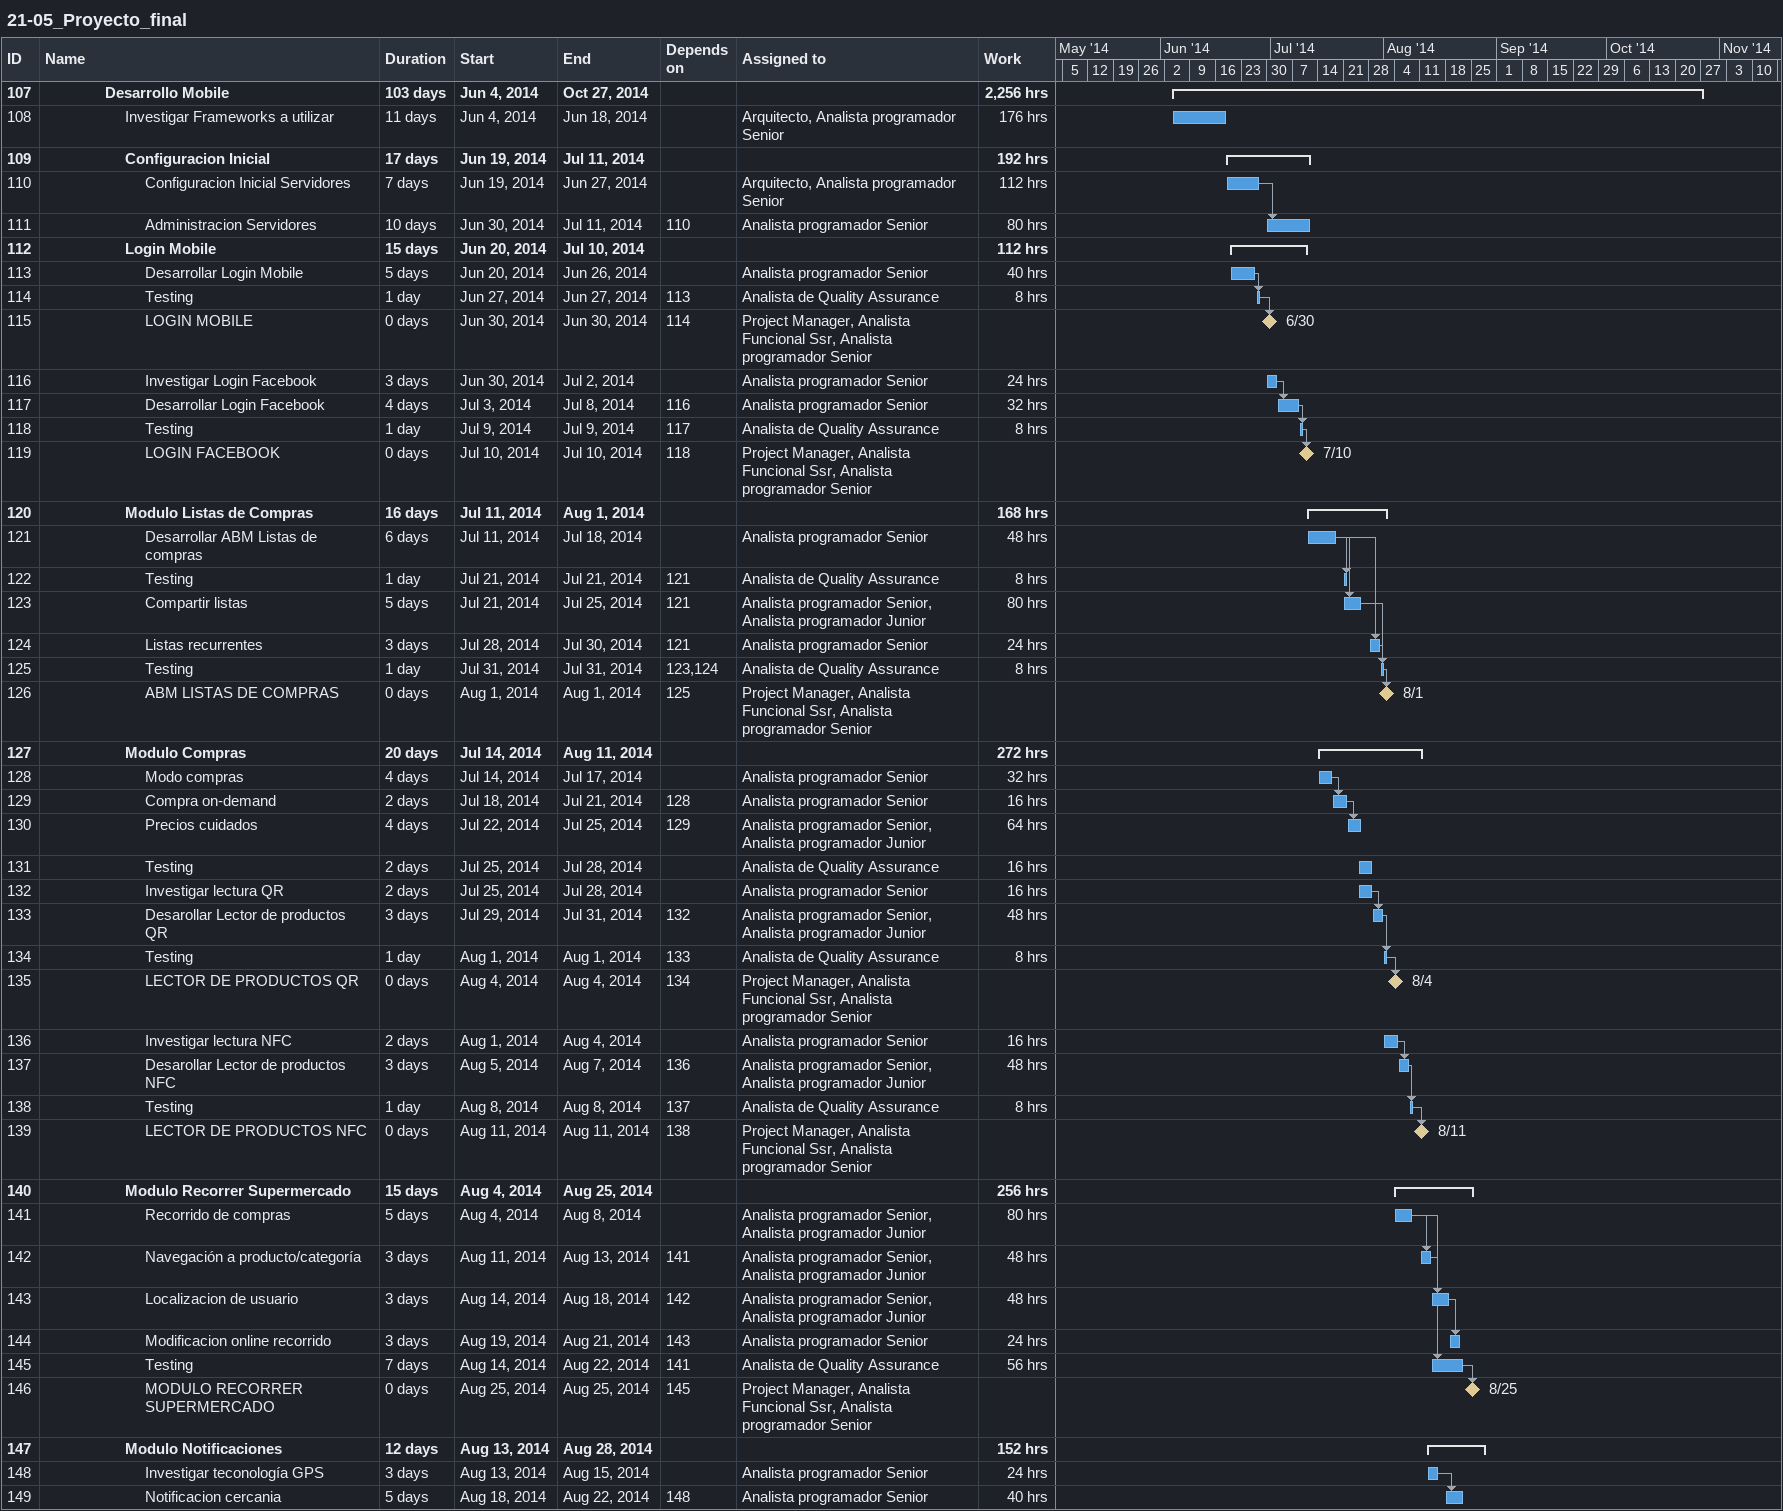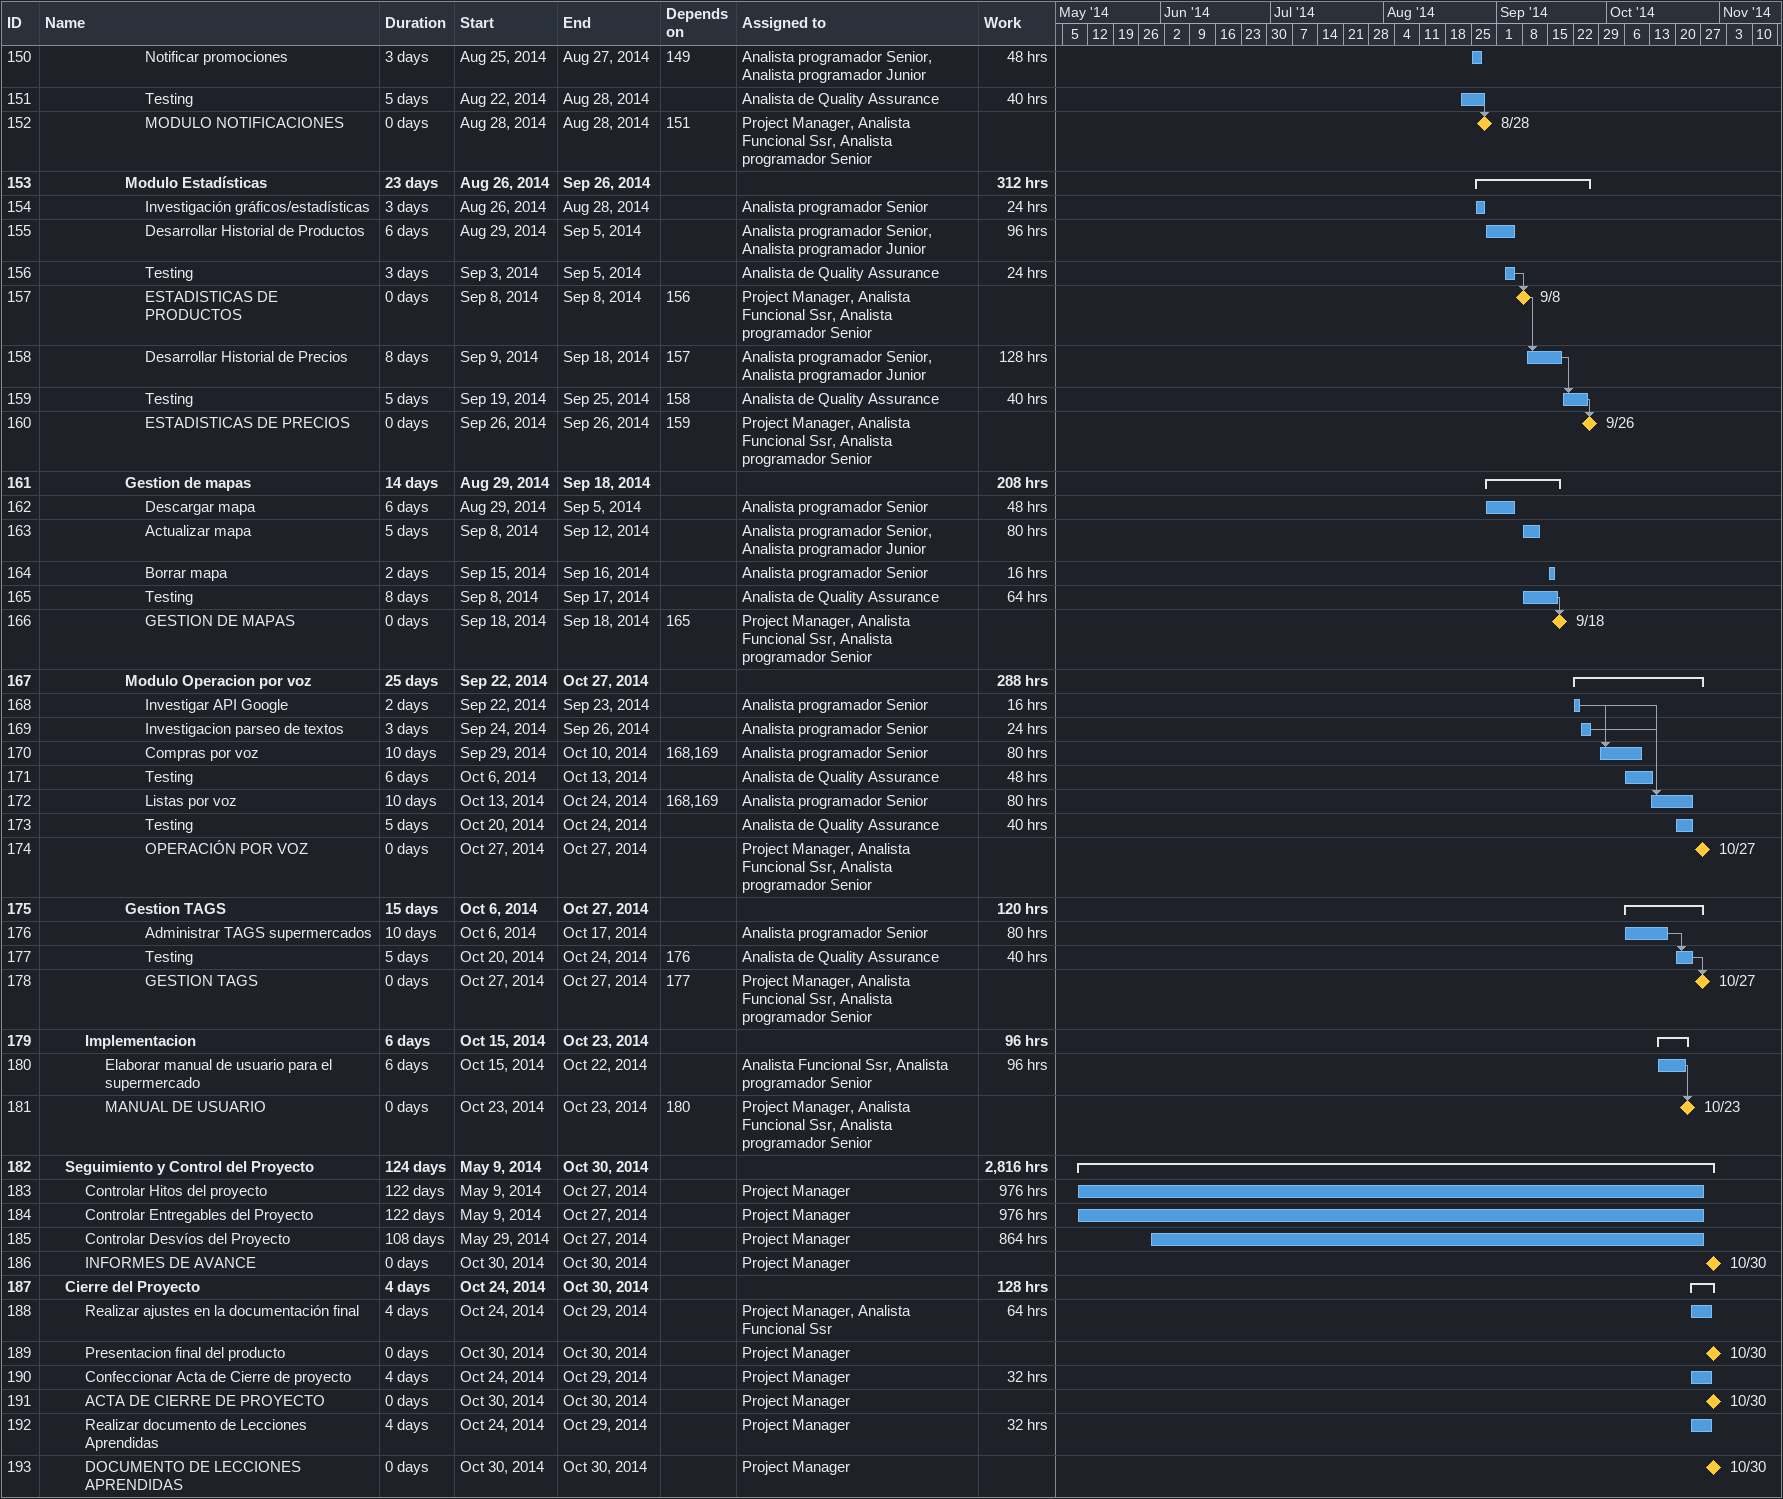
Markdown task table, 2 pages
21-05_Proyecto_final

| ID | Level | Task | Duration | Start | Finish | Predecessors | Resources | Work (h) |
|---|---|---|---|---|---|---|---|---|
| 107 | 4 | **Desarrollo Mobile** | 103d | 2014-06-04 | 2014-10-27 |  |  | 2256 |
| 108 | 5 | Investigar Frameworks a utilizar | 11d | 2014-06-04 | 2014-06-18 |  | Arquitecto, Analista programador Senior | 176 |
| 109 | 5 | **Configuracion Inicial** | 17d | 2014-06-19 | 2014-07-11 |  |  | 192 |
| 110 | 6 | Configuracion Inicial Servidores | 7d | 2014-06-19 | 2014-06-27 |  | Arquitecto, Analista programador Senior | 112 |
| 111 | 6 | Administracion Servidores | 10d | 2014-06-30 | 2014-07-11 | 110 | Analista programador Senior | 80 |
| 112 | 5 | **Login Mobile** | 15d | 2014-06-20 | 2014-07-10 |  |  | 112 |
| 113 | 6 | Desarrollar Login Mobile | 5d | 2014-06-20 | 2014-06-26 |  | Analista programador Senior | 40 |
| 114 | 6 | Testing | 1d | 2014-06-27 | 2014-06-27 | 113 | Analista de Quality Assurance | 8 |
| 115 | 6 | LOGIN MOBILE | 0d | 2014-06-30 | 2014-06-30 | 114 | Project Manager, Analista Funcional Ssr, Analista programador Senior |  |
| 116 | 6 | Investigar Login Facebook | 3d | 2014-06-30 | 2014-07-02 |  | Analista programador Senior | 24 |
| 117 | 6 | Desarrollar Login Facebook | 4d | 2014-07-03 | 2014-07-08 | 116 | Analista programador Senior | 32 |
| 118 | 6 | Testing | 1d | 2014-07-09 | 2014-07-09 | 117 | Analista de Quality Assurance | 8 |
| 119 | 6 | LOGIN FACEBOOK | 0d | 2014-07-10 | 2014-07-10 | 118 | Project Manager, Analista Funcional Ssr, Analista programador Senior |  |
| 120 | 5 | **Modulo Listas de Compras** | 16d | 2014-07-11 | 2014-08-01 |  |  | 168 |
| 121 | 6 | Desarrollar ABM Listas de compras | 6d | 2014-07-11 | 2014-07-18 |  | Analista programador Senior | 48 |
| 122 | 6 | Testing | 1d | 2014-07-21 | 2014-07-21 | 121 | Analista de Quality Assurance | 8 |
| 123 | 6 | Compartir listas | 5d | 2014-07-21 | 2014-07-25 | 121 | Analista programador Senior, Analista programador Junior | 80 |
| 124 | 6 | Listas recurrentes | 3d | 2014-07-28 | 2014-07-30 | 121 | Analista programador Senior | 24 |
| 125 | 6 | Testing | 1d | 2014-07-31 | 2014-07-31 | 123, 124 | Analista de Quality Assurance | 8 |
| 126 | 6 | ABM LISTAS DE COMPRAS | 0d | 2014-08-01 | 2014-08-01 | 125 | Project Manager, Analista Funcional Ssr, Analista programador Senior |  |
| 127 | 5 | **Modulo Compras** | 20d | 2014-07-14 | 2014-08-11 |  |  | 272 |
| 128 | 6 | Modo compras | 4d | 2014-07-14 | 2014-07-17 |  | Analista programador Senior | 32 |
| 129 | 6 | Compra on-demand | 2d | 2014-07-18 | 2014-07-21 | 128 | Analista programador Senior | 16 |
| 130 | 6 | Precios cuidados | 4d | 2014-07-22 | 2014-07-25 | 129 | Analista programador Senior, Analista programador Junior | 64 |
| 131 | 6 | Testing | 2d | 2014-07-25 | 2014-07-28 |  | Analista de Quality Assurance | 16 |
| 132 | 6 | Investigar lectura QR | 2d | 2014-07-25 | 2014-07-28 |  | Analista programador Senior | 16 |
| 133 | 6 | Desarollar Lector de productos QR | 3d | 2014-07-29 | 2014-07-31 | 132 | Analista programador Senior, Analista programador Junior | 48 |
| 134 | 6 | Testing | 1d | 2014-08-01 | 2014-08-01 | 133 | Analista de Quality Assurance | 8 |
| 135 | 6 | LECTOR DE PRODUCTOS QR | 0d | 2014-08-04 | 2014-08-04 | 134 | Project Manager, Analista Funcional Ssr, Analista programador Senior |  |
| 136 | 6 | Investigar lectura NFC | 2d | 2014-08-01 | 2014-08-04 |  | Analista programador Senior | 16 |
| 137 | 6 | Desarollar Lector de productos NFC | 3d | 2014-08-05 | 2014-08-07 | 136 | Analista programador Senior, Analista programador Junior | 48 |
| 138 | 6 | Testing | 1d | 2014-08-08 | 2014-08-08 | 137 | Analista de Quality Assurance | 8 |
| 139 | 6 | LECTOR DE PRODUCTOS NFC | 0d | 2014-08-11 | 2014-08-11 | 138 | Project Manager, Analista Funcional Ssr, Analista programador Senior |  |
| 140 | 5 | **Modulo Recorrer Supermercado** | 15d | 2014-08-04 | 2014-08-25 |  |  | 256 |
| 141 | 6 | Recorrido de compras | 5d | 2014-08-04 | 2014-08-08 |  | Analista programador Senior, Analista programador Junior | 80 |
| 142 | 6 | Navegación a producto/categoría | 3d | 2014-08-11 | 2014-08-13 | 141 | Analista programador Senior, Analista programador Junior | 48 |
| 143 | 6 | Localizacion de usuario | 3d | 2014-08-14 | 2014-08-18 | 142 | Analista programador Senior, Analista programador Junior | 48 |
| 144 | 6 | Modificacion online recorrido | 3d | 2014-08-19 | 2014-08-21 | 143 | Analista programador Senior | 24 |
| 145 | 6 | Testing | 7d | 2014-08-14 | 2014-08-22 | 141 | Analista de Quality Assurance | 56 |
| 146 | 6 | MODULO RECORRER SUPERMERCADO | 0d | 2014-08-25 | 2014-08-25 | 145 | Project Manager, Analista Funcional Ssr, Analista programador Senior |  |
| 147 | 5 | **Modulo Notificaciones** | 12d | 2014-08-13 | 2014-08-28 |  |  | 152 |
| 148 | 6 | Investigar teconología GPS | 3d | 2014-08-13 | 2014-08-15 |  | Analista programador Senior | 24 |
| 149 | 6 | Notificacion cercania | 5d | 2014-08-18 | 2014-08-22 | 148 | Analista programador Senior | 40 |
| 150 | 6 | Notificar promociones | 3d | 2014-08-25 | 2014-08-27 | 149 | Analista programador Senior, Analista programador Junior | 48 |
| 151 | 6 | Testing | 5d | 2014-08-22 | 2014-08-28 |  | Analista de Quality Assurance | 40 |
| 152 | 6 | MODULO NOTIFICACIONES | 0d | 2014-08-28 | 2014-08-28 | 151 | Project Manager, Analista Funcional Ssr, Analista programador Senior |  |
| 153 | 5 | **Modulo Estadísticas** | 23d | 2014-08-26 | 2014-09-26 |  |  | 312 |
| 154 | 6 | Investigación gráficos/estadísticas | 3d | 2014-08-26 | 2014-08-28 |  | Analista programador Senior | 24 |
| 155 | 6 | Desarrollar Historial de Productos | 6d | 2014-08-29 | 2014-09-05 |  | Analista programador Senior, Analista programador Junior | 96 |
| 156 | 6 | Testing | 3d | 2014-09-03 | 2014-09-05 |  | Analista de Quality Assurance | 24 |
| 157 | 6 | ESTADISTICAS DE PRODUCTOS | 0d | 2014-09-08 | 2014-09-08 | 156 | Project Manager, Analista Funcional Ssr, Analista programador Senior |  |
| 158 | 6 | Desarrollar Historial de Precios | 8d | 2014-09-09 | 2014-09-18 | 157 | Analista programador Senior, Analista programador Junior | 128 |
| 159 | 6 | Testing | 5d | 2014-09-19 | 2014-09-25 | 158 | Analista de Quality Assurance | 40 |
| 160 | 6 | ESTADISTICAS DE PRECIOS | 0d | 2014-09-26 | 2014-09-26 | 159 | Project Manager, Analista Funcional Ssr, Analista programador Senior |  |
| 161 | 5 | **Gestion de mapas** | 14d | 2014-08-29 | 2014-09-18 |  |  | 208 |
| 162 | 6 | Descargar mapa | 6d | 2014-08-29 | 2014-09-05 |  | Analista programador Senior | 48 |
| 163 | 6 | Actualizar mapa | 5d | 2014-09-08 | 2014-09-12 |  | Analista programador Senior, Analista programador Junior | 80 |
| 164 | 6 | Borrar mapa | 2d | 2014-09-15 | 2014-09-16 |  | Analista programador Senior | 16 |
| 165 | 6 | Testing | 8d | 2014-09-08 | 2014-09-17 |  | Analista de Quality Assurance | 64 |
| 166 | 6 | GESTION DE MAPAS | 0d | 2014-09-18 | 2014-09-18 | 165 | Project Manager, Analista Funcional Ssr, Analista programador Senior |  |
| 167 | 5 | **Modulo Operacion por voz** | 25d | 2014-09-22 | 2014-10-27 |  |  | 288 |
| 168 | 6 | Investigar API Google | 2d | 2014-09-22 | 2014-09-23 |  | Analista programador Senior | 16 |
| 169 | 6 | Investigacion parseo de textos | 3d | 2014-09-24 | 2014-09-26 |  | Analista programador Senior | 24 |
| 170 | 6 | Compras por voz | 10d | 2014-09-29 | 2014-10-10 | 168, 169 | Analista programador Senior | 80 |
| 171 | 6 | Testing | 6d | 2014-10-06 | 2014-10-13 |  | Analista de Quality Assurance | 48 |
| 172 | 6 | Listas por voz | 10d | 2014-10-13 | 2014-10-24 | 168, 169 | Analista programador Senior | 80 |
| 173 | 6 | Testing | 5d | 2014-10-20 | 2014-10-24 |  | Analista de Quality Assurance | 40 |
| 174 | 6 | OPERACIÓN POR VOZ | 0d | 2014-10-27 | 2014-10-27 |  | Project Manager, Analista Funcional Ssr, Analista programador Senior |  |
| 175 | 5 | **Gestion TAGS** | 15d | 2014-10-06 | 2014-10-27 |  |  | 120 |
| 176 | 6 | Administrar TAGS supermercados | 10d | 2014-10-06 | 2014-10-17 |  | Analista programador Senior | 80 |
| 177 | 6 | Testing | 5d | 2014-10-20 | 2014-10-24 | 176 | Analista de Quality Assurance | 40 |
| 178 | 6 | GESTION TAGS | 0d | 2014-10-27 | 2014-10-27 | 177 | Project Manager, Analista Funcional Ssr, Analista programador Senior |  |
| 179 | 3 | **Implementacion** | 6d | 2014-10-15 | 2014-10-23 |  |  | 96 |
| 180 | 4 | Elaborar manual de usuario para el supermercado | 6d | 2014-10-15 | 2014-10-22 |  | Analista Funcional Ssr, Analista programador Senior | 96 |
| 181 | 4 | MANUAL DE USUARIO | 0d | 2014-10-23 | 2014-10-23 | 180 | Project Manager, Analista Funcional Ssr, Analista programador Senior |  |
| 182 | 2 | **Seguimiento y Control del Proyecto** | 124d | 2014-05-09 | 2014-10-30 |  |  | 2816 |
| 183 | 3 | Controlar Hitos del proyecto | 122d | 2014-05-09 | 2014-10-27 |  | Project Manager | 976 |
| 184 | 3 | Controlar Entregables del Proyecto | 122d | 2014-05-09 | 2014-10-27 |  | Project Manager | 976 |
| 185 | 3 | Controlar Desvíos del Proyecto | 108d | 2014-05-29 | 2014-10-27 |  | Project Manager | 864 |
| 186 | 3 | INFORMES DE AVANCE | 0d | 2014-10-30 | 2014-10-30 |  | Project Manager |  |
| 187 | 2 | **Cierre del Proyecto** | 4d | 2014-10-24 | 2014-10-30 |  |  | 128 |
| 188 | 3 | Realizar ajustes en la documentación final | 4d | 2014-10-24 | 2014-10-29 |  | Project Manager, Analista Funcional Ssr | 64 |
| 189 | 3 | Presentacion final del producto | 0d | 2014-10-30 | 2014-10-30 |  | Project Manager |  |
| 190 | 3 | Confeccionar Acta de Cierre de proyecto | 4d | 2014-10-24 | 2014-10-29 |  | Project Manager | 32 |
| 191 | 3 | ACTA DE CIERRE DE PROYECTO | 0d | 2014-10-30 | 2014-10-30 |  | Project Manager |  |
| 192 | 3 | Realizar documento de Lecciones Aprendidas | 4d | 2014-10-24 | 2014-10-29 |  | Project Manager | 32 |
| 193 | 3 | DOCUMENTO DE LECCIONES APRENDIDAS | 0d | 2014-10-30 | 2014-10-30 |  | Project Manager |  |
